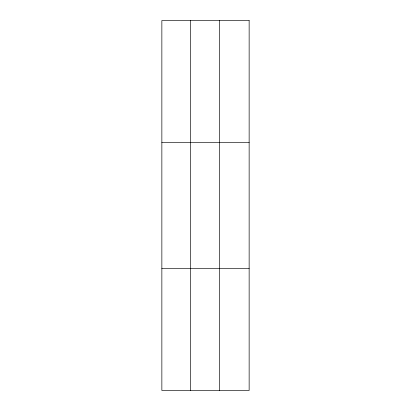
<?xml version="1.0" encoding="UTF-8"?>
<svg xmlns="http://www.w3.org/2000/svg" width="411" height="411" viewBox="0 0 411 411"><rect width="100%" height="100%" fill="white"/><g stroke="black" fill="none" stroke-linecap="round" stroke-linejoin="round"><path stroke-width="0.62" d="M190.663 390.45L190.663 20.55M219.464 390.45L219.464 20.55M161.857 142.617L249.143 142.617M161.857 268.383L249.143 268.383M249.143 20.55L161.857 20.55L161.857 390.45L249.143 390.45L249.143 20.55"/></g></svg>
